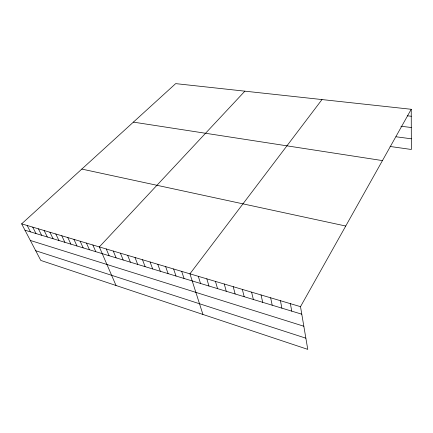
<?xml version="1.0" encoding="UTF-8"?>
<svg xmlns="http://www.w3.org/2000/svg" width="433" height="433" viewBox="0 0 433 433"><rect width="100%" height="100%" fill="white"/><g stroke="black" fill="none" stroke-linecap="round" stroke-linejoin="round"><path stroke-width="0.65" d="M300.507 306.667L411.226 109.284L175.679 83.629L21.65 223.85L40.778 260.422L307.771 349.371L300.507 306.667L21.65 223.85M321.995 99.563L189.935 273.829L202.931 314.445M244.883 91.168L99.336 246.924L116.028 285.493M407.291 115.795L411.247 116.25M400.909 126.225L411.28 127.508M396.016 136.768L411.318 138.804M390.063 146.468L411.35 149.482L411.226 109.284M133.391 122.122L382.447 160.589M81.821 169.076L345.74 226.031M24.973 230.204L301.785 314.185M30.332 240.456L303.836 326.228M35.706 250.723L305.866 338.184M27.155 225.485L30.451 231.866M32.729 227.141L35.999 233.549M38.38 228.819L41.622 235.254M44.106 230.524L47.321 236.981M49.909 232.245L53.097 238.735M55.792 233.993L58.948 240.51M61.757 235.763L64.88 242.312M67.802 237.56L70.898 244.136M73.935 239.379L76.993 245.987M80.154 241.224L83.174 247.86M86.454 243.097L89.442 249.76M92.851 244.997L95.796 251.692M106.258 248.98L109.121 255.73M113.284 251.064L116.104 257.851M120.417 253.186L123.194 260M127.659 255.335L130.387 262.187M135.02 257.521L137.699 264.401M142.495 259.74L145.12 266.652M150.089 261.997L152.66 268.942M157.801 264.287L160.318 271.264M165.639 266.614L168.101 273.624M173.606 268.98L176.009 276.027M181.703 271.388L184.041 278.462M198.303 276.314L200.511 283.458M206.812 278.841L208.955 286.018M215.466 281.412L217.534 288.622M224.272 284.026L226.264 291.268M233.225 286.689L235.141 293.964M242.334 289.39L244.169 296.702M251.605 292.145L253.354 299.49M261.039 294.949L262.701 302.326M270.641 297.801L272.211 305.211M280.416 300.702L281.894 308.15M290.37 303.657L291.75 311.138"/></g></svg>
